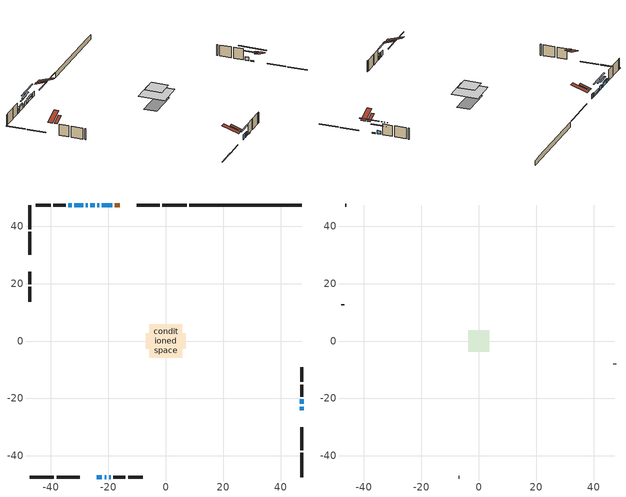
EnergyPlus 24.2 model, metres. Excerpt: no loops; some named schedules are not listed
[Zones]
conditioned space
 floor outside (Floor1 construction): -0.78,-0.78 -0.78,0.78 0.78,0.78 0.78,-0.78 z0.46
 floor adiabatic (AdiabaticFloorConstruction): -5.82,-5.82 -5.82,5.82 5.82,5.82 5.82,-5.82 z2.9
 floor foundation (Slab1 construction): -7.01,-2.78 -7.01,2.78 7.01,2.78 7.01,-2.78 z-1.86
 wall outside (RimJoist1 construction): 7.25,47.32 -1.15,47.32 / -47.32,-47.32 -38.92,-47.32 / -47.32,47.32 -47.32,38.92 / 47.32,-47.32 47.32,-38.92 z0.46:0.76
 wall outside (RimJoist2 construction): -2.08,47.32 -10.1,47.32 / -37.99,-47.32 -29.97,-47.32 / -47.32,37.99 -47.32,29.97 / 47.32,-37.99 47.32,-29.97 z0.46:0.76
 wall outside (AdiabaticWallConstruction 1): -16.05,47.32 -17.68,47.32 z0.46:2.49
 wall outside (AdiabaticWallConstruction): -18.61,47.32 -22.27,47.32 z0.46:1.43; -24.02,-47.32 -22.19,-47.32 z0.46:2.62; -21.26,-47.32 -20.65,-47.32 z0.46:2.26; 47.32,-24.02 47.32,-22.8 z0.46:0.82; -23.19,47.32 -23.81,47.32 z0.46:0.77; -19.72,-47.32 -19.21,-47.32 z0.46:1.22; 47.32,-21.87 47.32,-20.34 z0.46:1.98; -24.73,47.32 -26.26,47.32 / -28.72,47.32 -31.77,47.32 z0.46:2.29; -27.18,47.32 -27.8,47.32 / -32.7,47.32 -33.92,47.32 z0.46:1.68
 wall outside (Wall1 construction): -34.85,47.32 -39.08,47.32 / -18.28,-47.32 -14.05,-47.32 / -47.32,24.02 -47.32,19.78 / 47.32,-19.42 47.32,-15.18 z0.46:5.34
 wall outside (Wall2 construction): -40.01,47.32 -45.18,47.32 / -13.12,-47.32 -7.95,-47.32 / -47.32,18.85 -47.32,13.68 / 47.32,-14.25 47.32,-9.08 z0.46:5.34
 wall foundation (FoundationWall1 construction): 8.18,47.32,-1.86 8.18,47.32,0.46 43.41,47.32,0.46 43.41,47.32,0.3 47.32,47.32,0.3 47.32,47.32,-1.86
 window (WindowConstruction): -18.61,47.32 -22.27,47.32 z0.46:1.43
 window (WindowConstruction 6): -24.02,-47.32 -22.19,-47.32 z0.46:2.62
 window (WindowConstruction 7): -21.26,-47.32 -20.65,-47.32 z0.46:2.26
 window (WindowConstruction 9): 47.32,-24.02 47.32,-22.8 z0.46:0.82
 window (WindowConstruction 10): -23.19,47.32 -23.8,47.32 z0.46:0.76
 window (WindowConstruction 8): -19.72,-47.32 -19.21,-47.32 z0.46:1.22
 window (WindowConstruction 1): 47.32,-21.87 47.32,-20.34 z0.46:1.98
 window (WindowConstruction 2): -24.73,47.32 -26.26,47.32 z0.46:2.29
 window (WindowConstruction 3): -27.19,47.32 -27.8,47.32 z0.46:1.68
 window (WindowConstruction 4): -28.72,47.32 -31.77,47.32 z0.46:2.29
 window (WindowConstruction 5): -32.7,47.32 -33.92,47.32 z0.46:1.68
 door (Door): -16.05,47.32 -17.68,47.32 z0.46:2.49
 ceiling adiabatic (AdiabaticFloorConstruction): 5.82,-5.82 5.82,5.82 -5.82,5.82 -5.82,-5.82 z2.9
 roof outside (Roof2 construction): -15.12,47.32,5.34 -15.12,42.59,6.91 -13.87,42.59,6.91 -13.87,47.32,5.34; -24.95,-47.32,5.34 -24.95,-42.59,6.91 -26.19,-42.59,6.91 -26.19,-47.32,5.34; -47.32,24.95,5.34 -42.59,24.95,6.91 -42.59,26.19,6.91 -47.32,26.19,5.34; 47.32,-24.95,5.34 42.59,-24.95,6.91 42.59,-26.19,6.91 47.32,-26.19,5.34
attic - vented
 floor to conditioned space (Floor2 construction Reversed): -3.73,-3.73 -3.73,3.73 3.73,3.73 3.73,-3.73 z5.34
 wall outside (Wall3 construction): -46.11,47.32 -46.39,47.32 / -7.02,-47.32 -6.74,-47.32 / -47.32,12.76 -47.32,12.48 / 47.32,-8.15 47.32,-7.88 z0.46:5.34
 roof outside (Roof1 construction): -12.94,47.32,5.34 -12.94,40.05,7.76 -11.03,40.05,7.76 -11.03,47.32,5.34; -27.12,-47.32,5.34 -27.12,-40.05,7.76 -29.04,-40.05,7.76 -29.04,-47.32,5.34; -47.32,27.12,5.34 -40.05,27.12,7.76 -40.05,29.04,7.76 -47.32,29.04,5.34; 47.32,-27.12,5.34 40.05,-27.12,7.76 40.05,-29.04,7.76 47.32,-29.04,5.34
shading: -22.87,47.32 -18,47.32 -18,47.93 -22.87,47.93 z2.04; -19.64,-47.32 -26.57,-47.32 -26.57,-47.73 -19.64,-47.73 z5.17; -20.45,-47.32 -21.46,-47.32 -21.46,-47.73 -20.45,-47.73 z2.46; 47.32,-17.27 47.32,-29.55 47.73,-29.55 47.73,-17.27 z6.35; -29.33,47.32 -17.67,47.32 -17.67,47.73 -29.33,47.73 z6.29; -18.91,-47.32 -20.02,-47.32 -20.02,-48.54 -18.91,-48.54 z1.52; 47.32,-17.79 47.32,-24.42 47.73,-24.42 47.73,-17.79 z4.54; -28.81,47.32 -22.18,47.32 -22.18,47.73 -28.81,47.73 z4.84; -30.35,47.32 -24.63,47.32 -24.63,47.73 -30.35,47.73 z4.23; -31.97,47.32 -28.52,47.32 -28.52,47.73 -31.97,47.73 z2.49; -34.12,47.32 -32.5,47.32 -32.5,47.73 -34.12,47.73 z1.88
[Building]
Building 1: Terrain=Suburbs
[Site:Location]
Montreal Intl AP_QC: Latitude {deg}=45.47; Longitude {deg}=-73.74; Time Zone {hr}=-5; Elevation {m}=36; Keep Site Location Information=Yes
[Site:GroundTemperature:Shallow]
2.07863, -0.316383, -0.508184, 0.628371, 5.19101, 9.73239, 13.6695, 16.1636, 16.3755, 14.347, 10.5102, 6.10817
[Site:WaterMainsTemperature]
Calculation Method=Schedule; Temperature Schedule=mains temperature schedule
[Material] Roughness=Rough; Thermal Absorptance=0.9
Name | Thickness {m} | Conductivity {W/m-K} | Density {kg/m3} | Specific Heat {J/kg-K} | Solar Absorptance | Visible Absorptance
asphalt or fiberglass shingles | 0.00635 | 0.162714 | 1121.4 | 1465.45 | 0.4 | 0.4
ceiling loosefill ins | 0.169333 | 0.0480833 | 16.02 | 1046.75 | 0.7 | 0.7
ceiling stud and cavity | 0.1397 | 0.327836 | 65.682 | 1177.47 | 0.7 | 0.7
concrete 4.0 in. | 0.1016 | 1.803125 | 2242.8 | 837.4 | 0.7 | 0.7
concrete 8.0 in. | 0.2032 | 1.803125 | 2242.8 | 837.4 | 0.7 | 0.7
door material | 0.04445 | 0.0451087 | 512.64 | 1214.23 | 0.7 | 0.7
exterior vertical ins | 0.00931022 | 0.029427 | 32.04 | 1214.23 | 0.7 | 0.7
floor covering | 0.0127 | 0.0433444 | 54.468 | 1339.84 | 0.6 | 0.6
floor rigid ins; rim joist rigid ins; wall rigid ins | 0.051816 | 0.029427 | 32.04 | 1214.23 | 0.7 | 0.7
floor rigid ins 1; wall rigid ins 1 | 0.512978 | 0.029427 | 32.04 | 1214.23 | 0.7 | 0.7
floor stud and cavity | 0.1397 | 0.0935367 | 92.3553 | 1139.71 | 0.7 | 0.7
floor stud and cavity 1 | 0.1397 | 1.75129 | 37.0049 | 1207.88 | 0.7 | 0.7
furniture material conditioned space 1 | 0.1524 | 0.115458 | 640.8 | 1214.23 | 0.6 | 0.6
gypsum board | 0.0127 | 0.160291 | 801 | 837.4 | 0.6 | 0.6
gypsum board 1 | 0.0127 | 0.160291 | 801 | 837.4 | 0.7 | 0.7
osb sheathing 0.5 in. | 0.0127 | 0.115458 | 512.64 | 1214.23 | 0.7 | 0.7
osb sheathing 0.75 in. | 0.01905 | 0.115458 | 512.64 | 1214.23 | 0.7 | 0.7
osb sheathing 2.0 in. | 0.0508 | 0.115458 | 512.64 | 1214.23 | 0.7 | 0.7
rim joist stud and cavity | 0.0508 | 0.0346513 | 125.044 | 1163.47 | 0.6 | 0.6
rim joist stud and cavity 1 | 0.0508 | 0.0344445 | 125.044 | 1163.47 | 0.6 | 0.6
roof rigid ins | 0.103632 | 0.029427 | 32.04 | 1214.23 | 0.7 | 0.7
roof stud and cavity | 0.2032 | 0.19337 | 78.34581 | 1123.46 | 0.7 | 0.7
wall stud and cavity | 0.1397 | 0.147745 | 139.0536 | 1170.24 | 0.7 | 0.7
wall stud and cavity 1 | 0.1397 | 0.148021 | 139.0536 | 1170.24 | 0.7 | 0.7
wall stud and cavity 2 | 0.0889 | 6.1454 | 50.32683 | 1063.81 | 0.6 | 0.6
wall stud and cavity 3 | 0.0889 | 0.380278 | 52.3479 | 1209.89 | 0.7 | 0.7
wall stud and cavity 4 | 0.0889 | 0.391764 | 83.0341 | 1211.67 | 0.7 | 0.7
wood siding | 0.0254 | 0.102417 | 544.68 | 1172.36 | 0.4 | 0.4
wood siding 1 | 0.00254 | 0.102417 | 544.68 | 1172.36 | 0.4 | 0.4
wood siding 2; wood siding 3; wood siding 4 | 0.0254 | 0.102417 | 544.68 | 1172.36 | 0.7 | 0.7
[WindowMaterial:SimpleGlazingSystem]
Name | U-Factor {W/m2-K} | Solar Heat Gain Coefficient
WindowMaterial | 6.617709 | 0.78
WindowMaterial 1 | 3.29835 | 0.68
WindowMaterial 10 | 3.29835 | 0.49
WindowMaterial 2 | 3.29721 | 0.69
WindowMaterial 3 | 3.308 | 0.62
WindowMaterial 4 | 3.29381 | 0.71
WindowMaterial 5 | 3.30119 | 0.67
WindowMaterial 6 | 3.296079 | 0.7
WindowMaterial 7 | 3.30914 | 0.63
WindowMaterial 8 | 6.83007 | 0.72
WindowMaterial 9 | 3.30005 | 0.52
[Construction]
AdiabaticFloorConstruction: floor stud and cavity 1, floor rigid ins 1, osb sheathing 0.75 in., floor covering
AdiabaticWallConstruction: wood siding 3, wall rigid ins 1, wall stud and cavity 3, gypsum board
AdiabaticWallConstruction 1: wood siding 4, wall rigid ins 1, wall stud and cavity 3, gypsum board
Door: door material
Floor1 construction: floor stud and cavity, floor rigid ins, osb sheathing 0.75 in., floor covering
Floor2 construction Reversed: gypsum board, ceiling stud and cavity, ceiling loosefill ins
FoundationWall1 construction: concrete 8.0 in., gypsum board 1
furniture construction conditioned space 1: furniture material conditioned space 1
PartitionWallConstruction: gypsum board, wall stud and cavity 4, gypsum board
RimJoist1 construction: wood siding 2, rim joist rigid ins, osb sheathing 2.0 in., rim joist stud and cavity
RimJoist2 construction: wood siding 2, rim joist rigid ins, osb sheathing 2.0 in., rim joist stud and cavity 1
Roof1 construction: asphalt or fiberglass shingles
Roof2 construction: asphalt or fiberglass shingles, roof rigid ins, osb sheathing 0.75 in., roof stud and cavity, gypsum board
Slab1 construction: concrete 4.0 in.
Wall1 construction: wood siding, wall rigid ins, osb sheathing 0.5 in., wall stud and cavity, gypsum board
Wall2 construction: wood siding, wall rigid ins, osb sheathing 0.5 in., wall stud and cavity 1, gypsum board
Wall3 construction: wood siding 1, wall stud and cavity 2
WindowConstruction: WindowMaterial
WindowConstruction 1: WindowMaterial 1
WindowConstruction 10: WindowMaterial 10
WindowConstruction 2: WindowMaterial 2
WindowConstruction 3: WindowMaterial 3
WindowConstruction 4: WindowMaterial 4
WindowConstruction 5: WindowMaterial 5
WindowConstruction 6: WindowMaterial 6
WindowConstruction 7: WindowMaterial 7
WindowConstruction 8: WindowMaterial 8
WindowConstruction 9: WindowMaterial 9
[Zone] Multiplier=1; Part of Total Floor Area=Yes
Name | Volume {m3}
attic - vented | 21.9449
conditioned space | 596.5
[Space]
Name | Zone | Volume {m3}
attic - vented 1 | attic - vented | 21.9449
conditioned space 1 | conditioned space | 596.5
[ZoneInfiltration:EffectiveLeakageArea]
infil attic - vented 1: Zone or Space=attic - vented 1; Schedule=Always On Discrete; Effective Air Leakage Area {cm2}=2230.4; Stack Coefficient=0.000507711; Wind Coefficient=1.5224e-05
[ZoneMixing]
whole house fan mix: Zone or Space=attic - vented; Schedule=Always On Continuous; Design Flow Rate Calculation Method=Flow/Zone; Design Flow Rate {m3/s}=0; Source Zone or Space=conditioned space
[SurfaceProperty:ExposedFoundationPerimeter]
Slab1: Exposed Perimeter Calculation Method=TotalExposedPerimeter; Total Exposed Perimeter {m}=39.137
[InternalMass] Zone or ZoneList=conditioned space; Space or SpaceList=conditioned space 1
Name | Construction | Surface Area {m2}
furniture mass conditioned space 1 | furniture construction conditioned space 1 | 86.2362
partition wall mass | PartitionWallConstruction | 215.59
[Lights]
interior lighting: Zone or ZoneList or Space or SpaceList=conditioned space 1; Schedule=interior lighting schedule; Design Level Calculation Method=LightingLevel; Lighting Level {W}=343.2; Return Air Fraction=0; Fraction Radiant=0.6; Fraction Visible=0.2; Fraction Replaceable=1
[People]
occupants: Zone or ZoneList or Space or SpaceList=conditioned space 1; Number of People Schedule=occupants schedule; Number of People Calculation Method=People; Number of People=3; Fraction Radiant=0.314171; Sensible Heat Fraction=0.56303; Activity Level Schedule=occupants activity schedule; Carbon Dioxide Generation Rate {m3/s-W}=0; Enable ASHRAE 55 Comfort Warnings=No; Mean Radiant Temperature Calculation Type=EnclosureAveraged
[ElectricEquipment] Zone or ZoneList or Space or SpaceList=conditioned space 1; Design Level Calculation Method=EquipmentLevel
Name | Schedule | Design Level {W} | Fraction Latent | Fraction Radiant | Fraction Lost
clothes dryer | clothes dryer schedule | 140.772 | 0.015 | 0.081 | 0.85
clothes washer | clothes washer schedule | 32.1985 | 0.03 | 0.162 | 0.7
cooking range | cooking range schedule | 215.147 | 0.08 | 0.432 | 0.2
dishwasher | dishwasher schedule | 66.8632 | 0.3 | 0.18 | 0.4
fridge | fridge schedule | 72.9452 | 0 | 0.6 | 0
mech vent house fan | mech vent house fan schedule | 0 | 0 | 0 | 1
mech vent house fan cfis | mech vent house fan cfis schedule | 0 | 0 | 0 | 0
mech vent range fan 0 | mech vent range fan 0 schedule | 57 | 0 | 0 | 1
misc plug loads | misc plug loads schedule | 494.7 | 0.045 | 0.513 | 0.1
whole house fan | Always On Discrete | 0 | 0 | 0 | 1
[OtherEquipment] Zone or ZoneList or Space or SpaceList=conditioned space 1; Design Level Calculation Method=EquipmentLevel
Name | Fuel Type | Schedule | Design Level {W} | Fraction Latent | Fraction Radiant | Fraction Lost
clothes dryer 1 | Electricity | clothes dryer schedule | 0 | 0.015 | 0.081 | 0.85
cooking range 1 | Electricity | cooking range schedule | 0 | 0.08 | 0.432 | 0.2
general water use latent | None | general water use schedule | 62.594 | 1 | 0 | 0
general water use sensible | None | general water use schedule | -61.6891 | 0 | 0.6 | 0
mech vent house fan latent load | None | Always On Discrete | 0 | 1 | 0 | 0
mech vent house fan sensible load | None | Always On Discrete | 0 | 0 | 0 | 0
water heater energy adjustment1 | Electricity | Always On Discrete | 0.01 | 0 | 0 | 1
[ZoneInfiltration:DesignFlowRate] Zone or ZoneList or Space or SpaceList=conditioned space 1; Schedule=Always On Discrete; Design Flow Rate Calculation Method=Flow/Zone; Design Flow Rate {m3/s}=0
infil flow; natural vent flow; whole house fan flow
[Foundation:Kiva]
Foundation Kiva 1: Initial Indoor Air Temperature {C}=18; Wall Height Above Grade {m}=0.459974; Wall Depth Below Slab {m}=0.2032; Custom Block Material Name 1=exterior vertical ins; Custom Block Depth 1 {m}=2.31999; Custom Block X Position 1 {m}=0.2159; Custom Block Z Position 1 {m}=0
[Foundation:Kiva:Settings]
Soil Conductivity {W/m-K}=0.849921; Soil Density {kg/m3}=1842.3; Soil Specific Heat {J/kg-K}=418.7; Ground Solar Absorptivity=0.9; Ground Thermal Absorptivity=0.9; Ground Surface Roughness {m}=0.03; Far-Field Width {m}=40; Deep-Ground Boundary Condition=ZeroFlux; Deep-Ground Depth {m}=40; Minimum Cell Dimension {m}=0.2; Maximum Cell Growth Coefficient=3; Simulation Timestep=Timestep
[Exterior:Lights]
exterior lighting: Schedule=exterior lighting schedule; Design Level {W}=75.6
[Schedule:Constant]
Name | Hourly Value
Always On Continuous; mech vent house fan schedule; mech vent house fan cfis schedule; Always On Discrete | 1
occupants activity schedule | 117.228
fridge schedule | 0
[Schedule:Week:Daily]
interior lighting schedule Week Rule - Jan1-Jan27: interior lighting schedule day, interior lighting schedule day, interior lighting schedule day, interior lighting schedule day, interior lighting schedule day, interior lighting schedule day, interior lighting schedule day, interior lighting schedule default day, interior lighting schedule default day, interior lighting schedule default day, interior lighting schedule default day, interior lighting schedule default day
interior lighting schedule Week Rule - Jan28-Feb3: interior lighting schedule day, interior lighting schedule day, interior lighting schedule day, interior lighting schedule day, interior lighting schedule day 1, interior lighting schedule day 1, interior lighting schedule day 1, interior lighting schedule default day, interior lighting schedule default day, interior lighting schedule default day, interior lighting schedule default day, interior lighting schedule default day
interior lighting schedule Week Rule - Feb4-Feb24: interior lighting schedule day 1, interior lighting schedule day 1, interior lighting schedule day 1, interior lighting schedule day 1, interior lighting schedule day 1, interior lighting schedule day 1, interior lighting schedule day 1, interior lighting schedule default day, interior lighting schedule default day, interior lighting schedule default day, interior lighting schedule default day, interior lighting schedule default day
interior lighting schedule Week Rule - Feb25-Mar3: interior lighting schedule day 1, interior lighting schedule day 1, interior lighting schedule day 1, interior lighting schedule day 1, interior lighting schedule day 2, interior lighting schedule day 2, interior lighting schedule day 2, interior lighting schedule default day, interior lighting schedule default day, interior lighting schedule default day, interior lighting schedule default day, interior lighting schedule default day
interior lighting schedule Week Rule - Mar4-Mar31: interior lighting schedule day 2, interior lighting schedule day 2, interior lighting schedule day 2, interior lighting schedule day 2, interior lighting schedule day 2, interior lighting schedule day 2, interior lighting schedule day 2, interior lighting schedule default day, interior lighting schedule default day, interior lighting schedule default day, interior lighting schedule default day, interior lighting schedule default day
interior lighting schedule Week Rule - Apr1-Apr28: interior lighting schedule day 3, interior lighting schedule day 3, interior lighting schedule day 3, interior lighting schedule day 3, interior lighting schedule day 3, interior lighting schedule day 3, interior lighting schedule day 3, interior lighting schedule default day, interior lighting schedule default day, interior lighting schedule default day, interior lighting schedule default day, interior lighting schedule default day
interior lighting schedule Week Rule - Apr29-May5: interior lighting schedule day 3, interior lighting schedule day 3, interior lighting schedule day 4, interior lighting schedule day 4, interior lighting schedule day 4, interior lighting schedule day 4, interior lighting schedule day 4, interior lighting schedule default day, interior lighting schedule default day, interior lighting schedule default day, interior lighting schedule default day, interior lighting schedule default day
interior lighting schedule Week Rule - May6-May26: interior lighting schedule day 4, interior lighting schedule day 4, interior lighting schedule day 4, interior lighting schedule day 4, interior lighting schedule day 4, interior lighting schedule day 4, interior lighting schedule day 4, interior lighting schedule default day, interior lighting schedule default day, interior lighting schedule default day, interior lighting schedule default day, interior lighting schedule default day
interior lighting schedule Week Rule - May27-Jun2: interior lighting schedule day 4, interior lighting schedule day 4, interior lighting schedule day 4, interior lighting schedule day 4, interior lighting schedule day 4, interior lighting schedule day 5, interior lighting schedule day 5, interior lighting schedule default day, interior lighting schedule default day, interior lighting schedule default day, interior lighting schedule default day, interior lighting schedule default day
interior lighting schedule Week Rule - Jun3-Jun30: interior lighting schedule day 5, interior lighting schedule day 5, interior lighting schedule day 5, interior lighting schedule day 5, interior lighting schedule day 5, interior lighting schedule day 5, interior lighting schedule day 5, interior lighting schedule default day, interior lighting schedule default day, interior lighting schedule default day, interior lighting schedule default day, interior lighting schedule default day
interior lighting schedule Week Rule - Jul1-Jul28: interior lighting schedule day 6, interior lighting schedule day 6, interior lighting schedule day 6, interior lighting schedule day 6, interior lighting schedule day 6, interior lighting schedule day 6, interior lighting schedule day 6, interior lighting schedule default day, interior lighting schedule default day, interior lighting schedule default day, interior lighting schedule default day, interior lighting schedule default day
interior lighting schedule Week Rule - Jul29-Aug4: interior lighting schedule day 6, interior lighting schedule day 6, interior lighting schedule day 6, interior lighting schedule day 7, interior lighting schedule day 7, interior lighting schedule day 7, interior lighting schedule day 7, interior lighting schedule default day, interior lighting schedule default day, interior lighting schedule default day, interior lighting schedule default day, interior lighting schedule default day
interior lighting schedule Week Rule - Aug5-Aug25: interior lighting schedule day 7, interior lighting schedule day 7, interior lighting schedule day 7, interior lighting schedule day 7, interior lighting schedule day 7, interior lighting schedule day 7, interior lighting schedule day 7, interior lighting schedule default day, interior lighting schedule default day, interior lighting schedule default day, interior lighting schedule default day, interior lighting schedule default day
interior lighting schedule Week Rule - Aug26-Sep1: interior lighting schedule day 7, interior lighting schedule day 7, interior lighting schedule day 7, interior lighting schedule day 7, interior lighting schedule day 7, interior lighting schedule day 7, interior lighting schedule day 8, interior lighting schedule default day, interior lighting schedule default day, interior lighting schedule default day, interior lighting schedule default day, interior lighting schedule default day
interior lighting schedule Week Rule - Sep2-Sep29: interior lighting schedule day 8, interior lighting schedule day 8, interior lighting schedule day 8, interior lighting schedule day 8, interior lighting schedule day 8, interior lighting schedule day 8, interior lighting schedule day 8, interior lighting schedule default day, interior lighting schedule default day, interior lighting schedule default day, interior lighting schedule default day, interior lighting schedule default day
interior lighting schedule Week Rule - Sep30-Oct6: interior lighting schedule day 8, interior lighting schedule day 9, interior lighting schedule day 9, interior lighting schedule day 9, interior lighting schedule day 9, interior lighting schedule day 9, interior lighting schedule day 9, interior lighting schedule default day, interior lighting schedule default day, interior lighting schedule default day, interior lighting schedule default day, interior lighting schedule default day
interior lighting schedule Week Rule - Oct7-Oct27: interior lighting schedule day 9, interior lighting schedule day 9, interior lighting schedule day 9, interior lighting schedule day 9, interior lighting schedule day 9, interior lighting schedule day 9, interior lighting schedule day 9, interior lighting schedule default day, interior lighting schedule default day, interior lighting schedule default day, interior lighting schedule default day, interior lighting schedule default day
interior lighting schedule Week Rule - Oct28-Nov3: interior lighting schedule day 9, interior lighting schedule day 9, interior lighting schedule day 9, interior lighting schedule day 9, interior lighting schedule day 10, interior lighting schedule day 10, interior lighting schedule day 10, interior lighting schedule default day, interior lighting schedule default day, interior lighting schedule default day, interior lighting schedule default day, interior lighting schedule default day
interior lighting schedule Week Rule - Nov4-Nov24: interior lighting schedule day 10, interior lighting schedule day 10, interior lighting schedule day 10, interior lighting schedule day 10, interior lighting schedule day 10, interior lighting schedule day 10, interior lighting schedule day 10, interior lighting schedule default day, interior lighting schedule default day, interior lighting schedule default day, interior lighting schedule default day, interior lighting schedule default day
interior lighting schedule Week Rule - Nov25-Dec1: interior lighting schedule day 10, interior lighting schedule day 10, interior lighting schedule day 10, interior lighting schedule day 10, interior lighting schedule day 10, interior lighting schedule day 10, interior lighting schedule day 11, interior lighting schedule default day, interior lighting schedule default day, interior lighting schedule default day, interior lighting schedule default day, interior lighting schedule default day
interior lighting schedule Week Rule - Dec2-Dec31: interior lighting schedule day 11, interior lighting schedule day 11, interior lighting schedule day 11, interior lighting schedule day 11, interior lighting schedule day 11, interior lighting schedule day 11, interior lighting schedule day 11, interior lighting schedule default day, interior lighting schedule default day, interior lighting schedule default day, interior lighting schedule default day, interior lighting schedule default day
occupants schedule Week Rule - Jan1-Dec31: occupants schedule day, occupants schedule day, occupants schedule day, occupants schedule day, occupants schedule day, occupants schedule day, occupants schedule day, occupants schedule default day, occupants schedule default day, occupants schedule default day, occupants schedule default day, occupants schedule default day
clothes dryer schedule Week Rule - Jan1-Dec31: clothes dryer schedule day, clothes dryer schedule day, clothes dryer schedule day, clothes dryer schedule day, clothes dryer schedule day, clothes dryer schedule day, clothes dryer schedule day, clothes dryer schedule default day, clothes dryer schedule default day, clothes dryer schedule default day, clothes dryer schedule default day, clothes dryer schedule default day
clothes washer schedule Week Rule - Jan1-Dec31: clothes washer schedule day, clothes washer schedule day, clothes washer schedule day, clothes washer schedule day, clothes washer schedule day, clothes washer schedule day, clothes washer schedule day, clothes washer schedule default day, clothes washer schedule default day, clothes washer schedule default day, clothes washer schedule default day, clothes washer schedule default day
cooking range schedule Week Rule - Jan1-Dec31: cooking range schedule day, cooking range schedule day, cooking range schedule day, cooking range schedule day, cooking range schedule day, cooking range schedule day, cooking range schedule day, cooking range schedule default day, cooking range schedule default day, cooking range schedule default day, cooking range schedule default day, cooking range schedule default day
dishwasher schedule Week Rule - Jan1-Dec31: dishwasher schedule day, dishwasher schedule day, dishwasher schedule day, dishwasher schedule day, dishwasher schedule day, dishwasher schedule day, dishwasher schedule day, dishwasher schedule default day, dishwasher schedule default day, dishwasher schedule default day, dishwasher schedule default day, dishwasher schedule default day
mech vent range fan 0 schedule Week Rule - Jan1-Dec31: mech vent range fan 0 schedule day, mech vent range fan 0 schedule day, mech vent range fan 0 schedule day, mech vent range fan 0 schedule day, mech vent range fan 0 schedule day, mech vent range fan 0 schedule day, mech vent range fan 0 schedule day, mech vent range fan 0 schedule default day, mech vent range fan 0 schedule default day, mech vent range fan 0 schedule default day, mech vent range fan 0 schedule default day, mech vent range fan 0 schedule default day
misc plug loads schedule Week Rule - Jan1-Dec31: misc plug loads schedule day, misc plug loads schedule day, misc plug loads schedule day, misc plug loads schedule day, misc plug loads schedule day, misc plug loads schedule day, misc plug loads schedule day, misc plug loads schedule default day, misc plug loads schedule default day, misc plug loads schedule default day, misc plug loads schedule default day, misc plug loads schedule default day
general water use schedule Week Rule - Jan1-Dec31: general water use schedule day, general water use schedule day, general water use schedule day, general water use schedule day, general water use schedule day, general water use schedule day, general water use schedule day, general water use schedule default day, general water use schedule default day, general water use schedule default day, general water use schedule default day, general water use schedule default day
exterior lighting schedule Week Rule - Jan1-Jan27: exterior lighting schedule day, exterior lighting schedule day, exterior lighting schedule day, exterior lighting schedule day, exterior lighting schedule day, exterior lighting schedule day, exterior lighting schedule day, exterior lighting schedule default day, exterior lighting schedule default day, exterior lighting schedule default day, exterior lighting schedule default day, exterior lighting schedule default day
exterior lighting schedule Week Rule - Jan28-Feb3: exterior lighting schedule day, exterior lighting schedule day, exterior lighting schedule day, exterior lighting schedule day, exterior lighting schedule day 1, exterior lighting schedule day 1, exterior lighting schedule day 1, exterior lighting schedule default day, exterior lighting schedule default day, exterior lighting schedule default day, exterior lighting schedule default day, exterior lighting schedule default day
exterior lighting schedule Week Rule - Feb4-Feb24: exterior lighting schedule day 1, exterior lighting schedule day 1, exterior lighting schedule day 1, exterior lighting schedule day 1, exterior lighting schedule day 1, exterior lighting schedule day 1, exterior lighting schedule day 1, exterior lighting schedule default day, exterior lighting schedule default day, exterior lighting schedule default day, exterior lighting schedule default day, exterior lighting schedule default day
exterior lighting schedule Week Rule - Feb25-Mar3: exterior lighting schedule day 1, exterior lighting schedule day 1, exterior lighting schedule day 1, exterior lighting schedule day 1, exterior lighting schedule day 2, exterior lighting schedule day 2, exterior lighting schedule day 2, exterior lighting schedule default day, exterior lighting schedule default day, exterior lighting schedule default day, exterior lighting schedule default day, exterior lighting schedule default day
exterior lighting schedule Week Rule - Mar4-Mar31: exterior lighting schedule day 2, exterior lighting schedule day 2, exterior lighting schedule day 2, exterior lighting schedule day 2, exterior lighting schedule day 2, exterior lighting schedule day 2, exterior lighting schedule day 2, exterior lighting schedule default day, exterior lighting schedule default day, exterior lighting schedule default day, exterior lighting schedule default day, exterior lighting schedule default day
exterior lighting schedule Week Rule - Apr1-Apr28: exterior lighting schedule day 3, exterior lighting schedule day 3, exterior lighting schedule day 3, exterior lighting schedule day 3, exterior lighting schedule day 3, exterior lighting schedule day 3, exterior lighting schedule day 3, exterior lighting schedule default day, exterior lighting schedule default day, exterior lighting schedule default day, exterior lighting schedule default day, exterior lighting schedule default day
exterior lighting schedule Week Rule - Apr29-May5: exterior lighting schedule day 3, exterior lighting schedule day 3, exterior lighting schedule day 4, exterior lighting schedule day 4, exterior lighting schedule day 4, exterior lighting schedule day 4, exterior lighting schedule day 4, exterior lighting schedule default day, exterior lighting schedule default day, exterior lighting schedule default day, exterior lighting schedule default day, exterior lighting schedule default day
exterior lighting schedule Week Rule - May6-May26: exterior lighting schedule day 4, exterior lighting schedule day 4, exterior lighting schedule day 4, exterior lighting schedule day 4, exterior lighting schedule day 4, exterior lighting schedule day 4, exterior lighting schedule day 4, exterior lighting schedule default day, exterior lighting schedule default day, exterior lighting schedule default day, exterior lighting schedule default day, exterior lighting schedule default day
exterior lighting schedule Week Rule - May27-Jun2: exterior lighting schedule day 4, exterior lighting schedule day 4, exterior lighting schedule day 4, exterior lighting schedule day 4, exterior lighting schedule day 4, exterior lighting schedule day 5, exterior lighting schedule day 5, exterior lighting schedule default day, exterior lighting schedule default day, exterior lighting schedule default day, exterior lighting schedule default day, exterior lighting schedule default day
exterior lighting schedule Week Rule - Jun3-Jun30: exterior lighting schedule day 5, exterior lighting schedule day 5, exterior lighting schedule day 5, exterior lighting schedule day 5, exterior lighting schedule day 5, exterior lighting schedule day 5, exterior lighting schedule day 5, exterior lighting schedule default day, exterior lighting schedule default day, exterior lighting schedule default day, exterior lighting schedule default day, exterior lighting schedule default day
exterior lighting schedule Week Rule - Jul1-Jul28: exterior lighting schedule day 6, exterior lighting schedule day 6, exterior lighting schedule day 6, exterior lighting schedule day 6, exterior lighting schedule day 6, exterior lighting schedule day 6, exterior lighting schedule day 6, exterior lighting schedule default day, exterior lighting schedule default day, exterior lighting schedule default day, exterior lighting schedule default day, exterior lighting schedule default day
exterior lighting schedule Week Rule - Jul29-Aug4: exterior lighting schedule day 6, exterior lighting schedule day 6, exterior lighting schedule day 6, exterior lighting schedule day 7, exterior lighting schedule day 7, exterior lighting schedule day 7, exterior lighting schedule day 7, exterior lighting schedule default day, exterior lighting schedule default day, exterior lighting schedule default day, exterior lighting schedule default day, exterior lighting schedule default day
exterior lighting schedule Week Rule - Aug5-Aug25: exterior lighting schedule day 7, exterior lighting schedule day 7, exterior lighting schedule day 7, exterior lighting schedule day 7, exterior lighting schedule day 7, exterior lighting schedule day 7, exterior lighting schedule day 7, exterior lighting schedule default day, exterior lighting schedule default day, exterior lighting schedule default day, exterior lighting schedule default day, exterior lighting schedule default day
exterior lighting schedule Week Rule - Aug26-Sep1: exterior lighting schedule day 7, exterior lighting schedule day 7, exterior lighting schedule day 7, exterior lighting schedule day 7, exterior lighting schedule day 7, exterior lighting schedule day 7, exterior lighting schedule day 8, exterior lighting schedule default day, exterior lighting schedule default day, exterior lighting schedule default day, exterior lighting schedule default day, exterior lighting schedule default day
exterior lighting schedule Week Rule - Sep2-Sep29: exterior lighting schedule day 8, exterior lighting schedule day 8, exterior lighting schedule day 8, exterior lighting schedule day 8, exterior lighting schedule day 8, exterior lighting schedule day 8, exterior lighting schedule day 8, exterior lighting schedule default day, exterior lighting schedule default day, exterior lighting schedule default day, exterior lighting schedule default day, exterior lighting schedule default day
exterior lighting schedule Week Rule - Sep30-Oct6: exterior lighting schedule day 8, exterior lighting schedule day 9, exterior lighting schedule day 9, exterior lighting schedule day 9, exterior lighting schedule day 9, exterior lighting schedule day 9, exterior lighting schedule day 9, exterior lighting schedule default day, exterior lighting schedule default day, exterior lighting schedule default day, exterior lighting schedule default day, exterior lighting schedule default day
exterior lighting schedule Week Rule - Oct7-Oct27: exterior lighting schedule day 9, exterior lighting schedule day 9, exterior lighting schedule day 9, exterior lighting schedule day 9, exterior lighting schedule day 9, exterior lighting schedule day 9, exterior lighting schedule day 9, exterior lighting schedule default day, exterior lighting schedule default day, exterior lighting schedule default day, exterior lighting schedule default day, exterior lighting schedule default day
[Schedule:Year]
interior lighting schedule: interior lighting schedule Week Rule - Jan1-Jan27, 1, 1, 1, 27, interior lighting schedule Week Rule - Jan28-Feb3, 1, 28, 2, 3, interior lighting schedule Week Rule - Feb4-Feb24, 2, 4, 2, 24, interior lighting schedule Week Rule - Feb25-Mar3, 2, 25, 3, 3, interior lighting schedule Week Rule - Mar4-Mar31, 3, 4, 3, 31, interior lighting schedule Week Rule - Apr1-Apr28, 4, 1, 4, 28, interior lighting schedule Week Rule - Apr29-May5, 4, 29, 5, 5, interior lighting schedule Week Rule - May6-May26, 5, 6, 5, 26, interior lighting schedule Week Rule - May27-Jun2, 5, 27, 6, 2, interior lighting schedule Week Rule - Jun3-Jun30, 6, 3, 6, 30, interior lighting schedule Week Rule - Jul1-Jul28, 7, 1, 7, 28, interior lighting schedule Week Rule - Jul29-Aug4, 7, 29, 8, 4, interior lighting schedule Week Rule - Aug5-Aug25, 8, 5, 8, 25, interior lighting schedule Week Rule - Aug26-Sep1, 8, 26, 9, 1, interior lighting schedule Week Rule - Sep2-Sep29, 9, 2, 9, 29, interior lighting schedule Week Rule - Sep30-Oct6, 9, 30, 10, 6, interior lighting schedule Week Rule - Oct7-Oct27, 10, 7, 10, 27, interior lighting schedule Week Rule - Oct28-Nov3, 10, 28, 11, 3, interior lighting schedule Week Rule - Nov4-Nov24, 11, 4, 11, 24, interior lighting schedule Week Rule - Nov25-Dec1, 11, 25, 12, 1, interior lighting schedule Week Rule - Dec2-Dec31, 12, 2, 12, 31
occupants schedule: occupants schedule Week Rule - Jan1-Dec31, 1, 1, 12, 31
clothes dryer schedule: clothes dryer schedule Week Rule - Jan1-Dec31, 1, 1, 12, 31
clothes washer schedule: clothes washer schedule Week Rule - Jan1-Dec31, 1, 1, 12, 31
cooking range schedule: cooking range schedule Week Rule - Jan1-Dec31, 1, 1, 12, 31
dishwasher schedule: dishwasher schedule Week Rule - Jan1-Dec31, 1, 1, 12, 31
mech vent range fan 0 schedule: mech vent range fan 0 schedule Week Rule - Jan1-Dec31, 1, 1, 12, 31
misc plug loads schedule: misc plug loads schedule Week Rule - Jan1-Dec31, 1, 1, 12, 31
general water use schedule: general water use schedule Week Rule - Jan1-Dec31, 1, 1, 12, 31
exterior lighting schedule: exterior lighting schedule Week Rule - Jan1-Jan27, 1, 1, 1, 27, exterior lighting schedule Week Rule - Jan28-Feb3, 1, 28, 2, 3, exterior lighting schedule Week Rule - Feb4-Feb24, 2, 4, 2, 24, exterior lighting schedule Week Rule - Feb25-Mar3, 2, 25, 3, 3, exterior lighting schedule Week Rule - Mar4-Mar31, 3, 4, 3, 31, exterior lighting schedule Week Rule - Apr1-Apr28, 4, 1, 4, 28, exterior lighting schedule Week Rule - Apr29-May5, 4, 29, 5, 5, exterior lighting schedule Week Rule - May6-May26, 5, 6, 5, 26, exterior lighting schedule Week Rule - May27-Jun2, 5, 27, 6, 2, exterior lighting schedule Week Rule - Jun3-Jun30, 6, 3, 6, 30, exterior lighting schedule Week Rule - Jul1-Jul28, 7, 1, 7, 28, exterior lighting schedule Week Rule - Jul29-Aug4, 7, 29, 8, 4, exterior lighting schedule Week Rule - Aug5-Aug25, 8, 5, 8, 25, exterior lighting schedule Week Rule - Aug26-Sep1, 8, 26, 9, 1, exterior lighting schedule Week Rule - Sep2-Sep29, 9, 2, 9, 29, exterior lighting schedule Week Rule - Sep30-Oct6, 9, 30, 10, 6, exterior lighting schedule Week Rule - Oct7-Oct27, 10, 7, 10, 27, exterior lighting schedule Week Rule - Oct28-Nov3, 10, 28, 11, 3, exterior lighting schedule Week Rule - Nov4-Nov24, 11, 4, 11, 24, exterior lighting schedule Week Rule - Nov25-Dec1, 11, 25, 12, 1, exterior lighting schedule Week Rule - Dec2-Dec31, 12, 2, 12, 31
[Schedule:Compact]
mains temperature schedule: Through: 01/01, For: AllDays, Until: 24:00, 6.56833, Through: 01/02, For: AllDays, Until: 24:00, 6.48722, Through: 01/03, For: AllDays, Until: 24:00, 6.40722, Through: 01/04, For: AllDays, Until: 24:00, 6.32889, Through: 01/05, For: AllDays, Until: 24:00, 6.25167, Through: 01/06, For: AllDays, Until: 24:00, 6.17611, Through: 01/07, For: AllDays, Until: 24:00, 6.10222, Through: 01/08, For: AllDays, Until: 24:00, 6.02944, Through: 01/09, For: AllDays, Until: 24:00, 5.95833, Through: 01/10, For: AllDays, Until: 24:00, 5.88889, Through: 01/11, For: AllDays, Until: 24:00, 5.82056, Through: 01/12, For: AllDays, Until: 24:00, 5.75444, Through: 01/13, For: AllDays, Until: 24:00, 5.68944, Through: 01/14, For: AllDays, Until: 24:00, 5.62611, Through: 01/15, For: AllDays, Until: 24:00, 5.56444, Through: 01/16, For: AllDays, Until: 24:00, 5.50444, Through: 01/17, For: AllDays, Until: 24:00, 5.44611, Through: 01/18, For: AllDays, Until: 24:00, 5.38944, Through: 01/19, For: AllDays, Until: 24:00, 5.33389, Through: 01/20, For: AllDays, Until: 24:00, 5.28111, Through: 01/21, For: AllDays, Until: 24:00, 5.22944, Through: 01/22, For: AllDays, Until: 24:00, 5.17944, Through: 01/23, For: AllDays, Until: 24:00, 5.13111, Through: 01/24, For: AllDays, Until: 24:00, 5.085, Through: 01/25, For: AllDays, Until: 24:00, 5.04056, Through: 01/26, For: AllDays, Until: 24:00, 4.99778, Through: 01/27, For: AllDays, Until: 24:00, 4.95667, Through: 01/28, For: AllDays, Until: 24:00, 4.91778, Through: 01/29, For: AllDays, Until: 24:00, 4.88056, Through: 01/30, For: AllDays, Until: 24:00, 4.845, Through: 01/31, For: AllDays, Until: 24:00, 4.81167, Through: 02/01, For: AllDays, Until: 24:00, 4.77944, Through: 02/02, For: AllDays, Until: 24:00, 4.75, Through: 02/03, For: AllDays, Until: 24:00, 4.72167, Through: 02/04, For: AllDays, Until: 24:00, 4.69611, Through: 02/05, For: AllDays, Until: 24:00, 4.67167, Through: 02/06, For: AllDays, Until: 24:00, 4.64944, Through: 02/07, For: AllDays, Until: 24:00, 4.62889, Through: 02/08, For: AllDays, Until: 24:00, 4.61056, Through: 02/09, For: AllDays, Until: 24:00, 4.59389, Through: 02/10, For: AllDays, Until: 24:00, 4.57944, Through: 02/11, For: AllDays, Until: 24:00, 4.56667, Through: 02/12, For: AllDays, Until: 24:00, 4.55611, Through: 02/13, For: AllDays, Until: 24:00, 4.54722, Through: 02/14, For: AllDays, Until: 24:00, 4.54056, Through: 02/15, For: AllDays, Until: 24:00, 4.53556, Through: 02/16, For: AllDays, Until: 24:00, 4.53278, Through: 02/17, For: AllDays, Until: 24:00, 4.53167, Through: 02/18, For: AllDays, Until: 24:00, 4.53278, Through: 02/19, For: AllDays, Until: 24:00, 4.53556, Through: 02/20, For: AllDays, Until: 24:00, 4.54056, Through: 02/21, For: AllDays, Until: 24:00, 4.54722, Through: 02/22, For: AllDays, Until: 24:00, 4.55611, Through: 02/23, For: AllDays, Until: 24:00, 4.56667, Through: 02/24, For: AllDays, Until: 24:00, 4.57944, Through: 02/25, For: AllDays, Until: 24:00, 4.59389, Through: 02/26, For: AllDays, Until: 24:00, 4.61056, Through: 02/27, For: AllDays, Until: 24:00, 4.62889, Through: 02/28, For: AllDays, Until: 24:00, 4.64889, Through: 03/01, For: AllDays, Until: 24:00, 4.67111, Through: 03/02, For: AllDays, Until: 24:00, 4.69556, Through: 03/03, For: AllDays, Until: 24:00, 4.72167, Through: 03/04, For: AllDays, Until: 24:00, 4.74944, Through: 03/05, For: AllDays, Until: 24:00, 4.77944, Through: 03/06, For: AllDays, Until: 24:00, 4.81111, Through: 03/07, For: AllDays, Until: 24:00, 4.84444, Through: 03/08, For: AllDays, Until: 24:00, 4.88, Through: 03/09, For: AllDays, Until: 24:00, 4.91722, Through: 03/10, For: AllDays, Until: 24:00, 4.95611, Through: 03/11, For: AllDays, Until: 24:00, 4.99722, Through: 03/12, For: AllDays, Until: 24:00, 5.04, Through: 03/13, For: AllDays, Until: 24:00, 5.08444, Through: 03/14, For: AllDays, Until: 24:00, 5.13056, Through: 03/15, For: AllDays, Until: 24:00, 5.17889, Through: 03/16, For: AllDays, Until: 24:00, 5.22833, Through: 03/17, For: AllDays, Until: 24:00, 5.28, Through: 03/18, For: AllDays, Until: 24:00, 5.33333, Through: 03/19, For: AllDays, Until: 24:00, 5.38833, Through: 03/20, For: AllDays, Until: 24:00, 5.445, Through: 03/21, For: AllDays, Until: 24:00, 5.50333, Through: 03/22, For: AllDays, Until: 24:00, 5.56333, Through: 03/23, For: AllDays, Until: 24:00, 5.625, Through: 03/24, For: AllDays, Until: 24:00, 5.68833, Through: 03/25, For: AllDays, Until: 24:00, 5.75333, Through: 03/26, For: AllDays, Until: 24:00, 5.81944, Through: 03/27, For: AllDays, Until: 24:00, 5.88778, Through: 03/28, For: AllDays, Until: 24:00, 5.95722, Through: 03/29, For: AllDays, Until: 24:00, 6.02833, Through: 03/30, For: AllDays, Until: 24:00, 6.10111, Through: 03/31, For: AllDays, Until: 24:00, 6.175, Through: 04/01, For: AllDays, Until: 24:00, 6.25056, Through: 04/02, For: AllDays, Until: 24:00, 6.32778, Through: 04/03, For: AllDays, Until: 24:00, 6.40611, Through: 04/04, For: AllDays, Until: 24:00, 6.48556, Through: 04/05, For: AllDays, Until: 24:00, 6.56722, Through: 04/06, For: AllDays, Until: 24:00, 6.64944, Through: 04/07, For: AllDays, Until: 24:00, 6.73333, Through: 04/08, For: AllDays, Until: 24:00, 6.81833, Through: 04/09, For: AllDays, Until: 24:00, 6.905, Through: 04/10, For: AllDays, Until: 24:00, 6.99278, Through: 04/11, For: AllDays, Until: 24:00, 7.08111, Through: 04/12, For: AllDays, Until: 24:00, 7.17167, Through: 04/13, For: AllDays, Until: 24:00, 7.26278, Through: 04/14, For: AllDays, Until: 24:00, 7.355, Through: 04/15, For: AllDays, Until: 24:00, 7.44833, Through: 04/16, For: AllDays, Until: 24:00, 7.54278, Through: 04/17, For: AllDays, Until: 24:00, 7.63889, Through: 04/18, For: AllDays, Until: 24:00, 7.735, Through: 04/19, For: AllDays, Until: 24:00, 7.83278, Through: 04/20, For: AllDays, Until: 24:00, 7.93167, Through: 04/21, For: AllDays, Until: 24:00, 8.03111, Through: 04/22, For: AllDays, Until: 24:00, 8.13167, Through: 04/23, For: AllDays, Until: 24:00, 8.23278, Through: 04/24, For: AllDays, Until: 24:00, 8.335, Through: 04/25, For: AllDays, Until: 24:00, 8.43778, Through: 04/26, For: AllDays, Until: 24:00, 8.54167, Through: 04/27, For: AllDays, Until: 24:00, 8.64611, Through: 04/28, For: AllDays, Until: 24:00, 8.75167, Through: 04/29, For: AllDays, Until: 24:00, 8.85778, Through: 04/30, For: AllDays, Until: 24:00, 8.96444, Through: 05/01, For: AllDays, Until: 24:00, 9.07167, Through: 05/02, For: AllDays, Until: 24:00, 9.17944, Through: 05/03, For: AllDays, Until: 24:00, 9.28778, Through: 05/04, For: AllDays, Until: 24:00, 9.39667, Through: 05/05, For: AllDays, Until: 24:00, 9.50667, Through: 05/06, For: AllDays, Until: 24:00, 9.61667, Through: 05/07, For: AllDays, Until: 24:00, 9.72667, Through: 05/08, For: AllDays, Until: 24:00, 9.83778, Through: 05/09, For: AllDays, Until: 24:00, 9.94889, Through: 05/10, For: AllDays, Until: 24:00, 10.0606, Through: 05/11, For: AllDays, Until: 24:00, 10.1722, Through: 05/12, For: AllDays, Until: 24:00, 10.2844, Through: 05/13, For: AllDays, Until: 24:00, 10.3967, Through: 05/14, For: AllDays, Until: 24:00, 10.5094, Through: 05/15, For: AllDays, Until: 24:00, 10.6222, Through: 05/16, For: AllDays, Until: 24:00, 10.735, Through: 05/17, For: AllDays, Until: 24:00, 10.8478, Through: 05/18, For: AllDays, Until: 24:00, 10.9611, Through: 05/19, For: AllDays, Until: 24:00, 11.0744, Through: 05/20, For: AllDays, Until: 24:00, 11.1872, Through: 05/21, For: AllDays, Until: 24:00, 11.3006, Through: 05/22, For: AllDays, Until: 24:00, 11.4133, Through: 05/23, For: AllDays, Until: 24:00, 11.5267, Through: 05/24, For: AllDays, Until: 24:00, 11.6394, Through: 05/25, For: AllDays, Until: 24:00, 11.7522, Through: 05/26, For: AllDays, Until: 24:00, 11.8644, Through: 05/27, For: AllDays, Until: 24:00, 11.9767, Through: 05/28, For: AllDays, Until: 24:00, 12.0889, Through: 05/29, For: AllDays, Until: 24:00, 12.2006, Through: 05/30, For: AllDays, Until: 24:00, 12.3122, Through: 05/31, For: AllDays, Until: 24:00, 12.4228, Through: 06/01, For: AllDays, Until: 24:00, 12.5339, Through: 06/02, For: AllDays, Until: 24:00, 12.6439, Through: 06/03, For: AllDays, Until: 24:00, 12.7539, Through: 06/04, For: AllDays, Until: 24:00, 12.8628, Through: 06/05, For: AllDays, Until: 24:00, 12.9717, Through: 06/06, For: AllDays, Until: 24:00, 13.08, Through: 06/07, For: AllDays, Until: 24:00, 13.1878, Through: 06/08, For: AllDays, Until: 24:00, 13.2944, Through: 06/09, For: AllDays, Until: 24:00, 13.4011, Through: 06/10, For: AllDays, Until: 24:00, 13.5067, Through: 06/11, For: AllDays, Until: 24:00, 13.6117, Through: 06/12, For: AllDays, Until: 24:00, 13.7156, Through: 06/13, For: AllDays, Until: 24:00, 13.8194, Through: 06/14, For: AllDays, Until: 24:00, 13.9222, Through: 06/15, For: AllDays, Until: 24:00, 14.0239, Through: 06/16, For: AllDays, Until: 24:00, 14.125, Through: 06/17, For: AllDays, Until: 24:00, 14.225, Through: 06/18, For: AllDays, Until: 24:00, 14.3239, Through: 06/19, For: AllDays, Until: 24:00, 14.4222, Through: 06/20, For: AllDays, Until: 24:00, 14.5194, Through: 06/21, For: AllDays, Until: 24:00, 14.6156, Through: 06/22, For: AllDays, Until: 24:00, 14.7106, Through: 06/23, For: AllDays, Until: 24:00, 14.805, Through: 06/24, For: AllDays, Until: 24:00, 14.8978, Through: 06/25, For: AllDays, Until: 24:00, 14.9894, Through: 06/26, For: AllDays, Until: 24:00, 15.0806, Through: 06/27, For: AllDays, Until: 24:00, 15.17, Through: 06/28, For: AllDays, Until: 24:00, 15.2583, Through: 06/29, For: AllDays, Until: 24:00, 15.3456, Through: 06/30, For: AllDays, Until: 24:00, 15.4311, Through: 07/01, For: AllDays, Until: 24:00, 15.5161, Through: 07/02, For: AllDays, Until: 24:00, 15.5989, Through: 07/03, For: AllDays, Until: 24:00, 15.6811, Through: 07/04, For: AllDays, Until: 24:00, 15.7617, Through: 07/05, For: AllDays, Until: 24:00, 15.8411, Through: 07/06, For: AllDays, Until: 24:00, 15.9189, Through: 07/07, For: AllDays, Until: 24:00, 15.995, Through: 07/08, For: AllDays, Until: 24:00, 16.07, Through: 07/09, For: AllDays, Until: 24:00, 16.1433, Through: 07/10, For: AllDays, Until: 24:00, 16.2156, Through: 07/11, For: AllDays, Until: 24:00, 16.2861, Through: 07/12, For: AllDays, Until: 24:00, 16.355, Through: 07/13, For: AllDays, Until: 24:00, 16.4222, Through: 07/14, For: AllDays, Until: 24:00, 16.4878, Through: 07/15, For: AllDays, Until: 24:00, 16.5522, Through: 07/16, For: AllDays, Until: 24:00, 16.615, Through: 07/17, For: AllDays, Until: 24:00, 16.6756, Through: 07/18, For: AllDays, Until: 24:00, 16.735, Through: 07/19, For: AllDays, Until: 24:00, 16.7928, Through: 07/20, For: AllDays, Until: 24:00, 16.8489, Through: 07/21, For: AllDays, Until: 24:00, 16.9028, Through: 07/22, For: AllDays, Until: 24:00, 16.9556, Through: 07/23, For: AllDays, Until: 24:00, 17.0061, Through: 07/24, For: AllDays, Until: 24:00, 17.0556, Through: 07/25, For: AllDays, Until: 24:00, 17.1028, Through: 07/26, For: AllDays, Until: 24:00, 17.1483, Through: 07/27, For: AllDays, Until: 24:00, 17.1917, Through: 07/28, For: AllDays, Until: 24:00, 17.2339, Through: 07/29, For: AllDays, Until: 24:00, 17.2739, Through: 07/30, For: AllDays, Until: 24:00, 17.3122, Through: 07/31, For: AllDays, Until: 24:00, 17.3489, Through: 08/01, For: AllDays, Until: 24:00, 17.3833, Through: 08/02, For: AllDays, Until: 24:00, 17.4161, Through: 08/03, For: AllDays, Until: 24:00, 17.4467, Through: 08/04, For: AllDays, Until: 24:00, 17.4761, Through: 08/05, For: AllDays, Until: 24:00, 17.5028, Through: 08/06, For: AllDays, Until: 24:00, 17.5283, Through: 08/07, For: AllDays, Until: 24:00, 17.5517, Through: 08/08, For: AllDays, Until: 24:00, 17.5728, Through: 08/09, For: AllDays, Until: 24:00, 17.5922, Through: 08/10, For: AllDays, Until: 24:00, 17.61, Through: 08/11, For: AllDays, Until: 24:00, 17.6256, Through: 08/12, For: AllDays, Until: 24:00, 17.6394, Through: 08/13, For: AllDays, Until: 24:00, 17.6511, Through: 08/14, For: AllDays, Until: 24:00, 17.6611, Through: 08/15, For: AllDays, Until: 24:00, 17.6689, Through: 08/16, For: AllDays, Until: 24:00, 17.675, Through: 08/17, For: AllDays, Until: 24:00, 17.6789, Through: 08/18, For: AllDays, Until: 24:00, 17.6811, Through: 08/19, For: AllDays, Until: 24:00, 17.6811, Through: 08/20, For: AllDays, Until: 24:00, 17.6794, Through: 08/21, For: AllDays, Until: 24:00, 17.6756, Through: 08/22, For: AllDays, Until: 24:00, 17.67, Through: 08/23, For: AllDays, Until: 24:00, 17.6622, Through: 08/24, For: AllDays, Until: 24:00, 17.6528, Through: 08/25, For: AllDays, Until: 24:00, 17.6411, Through: 08/26, For: AllDays, Until: 24:00, 17.6278, Through: 08/27, For: AllDays, Until: 24:00, 17.6122, Through: 08/28, For: AllDays, Until: 24:00, 17.595, Through: 08/29, For: AllDays, Until: 24:00, 17.5756, Through: 08/30, For: AllDays, Until: 24:00, 17.5544, Through: 08/31, For: AllDays, Until: 24:00, 17.5311, Through: 09/01, For: AllDays, Until: 24:00, 17.5061, Through: 09/02, For: AllDays, Until: 24:00, 17.4794, Through: 09/03, For: AllDays, Until: 24:00, 17.4506, Through: 09/04, For: AllDays, Until: 24:00, 17.42, Through: 09/05, For: AllDays, Until: 24:00, 17.3878, Through: 09/06, For: AllDays, Until: 24:00, 17.3533, Through: 09/07, For: AllDays, Until: 24:00, 17.3172, Through: 09/08, For: AllDays, Until: 24:00, 17.2789, Through: 09/09, For: AllDays, Until: 24:00, 17.2389, Through: 09/10, For: AllDays, Until: 24:00, 17.1972, Through: 09/11, For: AllDays, Until: 24:00, 17.1539, Through: 09/12, For: AllDays, Until: 24:00, 17.1083, Through: 09/13, For: AllDays, Until: 24:00, 17.0617, Through: 09/14, For: AllDays, Until: 24:00, 17.0128, Through: 09/15, For: AllDays, Until: 24:00, 16.9622, Through: 09/16, For: AllDays, Until: 24:00, 16.9094, Through: 09/17, For: AllDays, Until: 24:00, 16.8556, Through: 09/18, For: AllDays, Until: 24:00, 16.8, Through: 09/19, For: AllDays, Until: 24:00, 16.7422, Through: 09/20, For: AllDays, Until: 24:00, 16.6833, Through: 09/21, For: AllDays, Until: 24:00, 16.6228, Through: 09/22, For: AllDays, Until: 24:00, 16.56, Through: 09/23, For: AllDays, Until: 24:00, 16.4961, Through: 09/24, For: AllDays, Until: 24:00, 16.4306, Through: 09/25, For: AllDays, Until: 24:00, 16.3633, Through: 09/26, For: AllDays, Until: 24:00, 16.295, Through: 09/27, For: AllDays, Until: 24:00, 16.2244, Through: 09/28, For: AllDays, Until: 24:00, 16.1528, Through: 09/29, For: AllDays, Until: 24:00, 16.0794, Through: 09/30, For: AllDays, Until: 24:00, 16.0044, Through: 10/01, For: AllDays, Until: 24:00, 15.9283, Through: 10/02, For: AllDays, Until: 24:00, 15.8511, Through: 10/03, For: AllDays, Until: 24:00, 15.7717, Through: 10/04, For: AllDays, Until: 24:00, 15.6917, Through: 10/05, For: AllDays, Until: 24:00, 15.6094, Through: 10/06, For: AllDays, Until: 24:00, 15.5267, Through: 10/07, For: AllDays, Until: 24:00, 15.4422, Through: 10/08, For: AllDays, Until: 24:00, 15.3567, Through: 10/09, For: AllDays, Until: 24:00, 15.2694, Through: 10/10, For: AllDays, Until: 24:00, 15.1811, Through: 10/11, For: AllDays, Until: 24:00, 15.0917, Through: 10/12, For: AllDays, Until: 24:00, 15.0011, Through: 10/13, For: AllDays, Until: 24:00, 14.9094, Through: 10/14, For: AllDays, Until: 24:00, 14.8167, Through: 10/15, For: AllDays, Until: 24:00, 14.7228, Through: 10/16, For: AllDays, Until: 24:00, 14.6278, Through: 10/17, For: AllDays, Until: 24:00, 14.5317, Through: 10/18, For: AllDays, Until: 24:00, 14.4344, Through: 10/19, For: AllDays, Until: 24:00, 14.3367, Through: 10/20, For: AllDays, Until: 24:00, 14.2378, Through: 10/21, For: AllDays, Until: 24:00, 14.1378, Through: 10/22, For: AllDays, Until: 24:00, 14.0367, Through: 10/23, For: AllDays, Until: 24:00, 13.935, Through: 10/24, For: AllDays, Until: 24:00, 13.8322, Through: 10/25, For: AllDays, Until: 24:00, 13.7289, Through: 10/26, For: AllDays, Until: 24:00, 13.625, Through: 10/27, For: AllDays, Until: 24:00, 13.52, Through: 10/28, For: AllDays, Until: 24:00, 13.4144, Through: 10/29, For: AllDays, Until: 24:00, 13.3083, Through: 10/30, For: AllDays, Until: 24:00, 13.2011, Through: 10/31, For: AllDays, Until: 24:00, 13.0939, Through: 11/01, For: AllDays, Until: 24:00, 12.9856, Through: 11/02, For: AllDays, Until: 24:00, 12.8767, Through: 11/03, For: AllDays, Until: 24:00, 12.7678, Through: 11/04, For: AllDays, Until: 24:00, 12.6578, Through: 11/05, For: AllDays, Until: 24:00, 12.5478, Through: 11/06, For: AllDays, Until: 24:00, 12.4372, Through: 11/07, For: AllDays, Until: 24:00, 12.3261, Through: 11/08, For: AllDays, Until: 24:00, 12.215, Through: 11/09, For: AllDays, Until: 24:00, 12.1033, Through: 11/10, For: AllDays, Until: 24:00, 11.9911, Through: 11/11, For: AllDays, Until: 24:00, 11.8789, Through: 11/12, For: AllDays, Until: 24:00, 11.7667, Through: 11/13, For: AllDays, Until: 24:00, 11.6539, Through: 11/14, For: AllDays, Until: 24:00, 11.5411, Through: 11/15, For: AllDays, Until: 24:00, 11.4278, Through: 11/16, For: AllDays, Until: 24:00, 11.315, Through: 11/17, For: AllDays, Until: 24:00, 11.2017, Through: 11/18, For: AllDays, Until: 24:00, 11.0889, Through: 11/19, For: AllDays, Until: 24:00, 10.9756, Through: 11/20, For: AllDays, Until: 24:00, 10.8622, Through: 11/21, For: AllDays, Until: 24:00, 10.7494, Through: 11/22, For: AllDays, Until: 24:00, 10.6367, Through: 11/23, For: AllDays, Until: 24:00, 10.5239, Through: 11/24, For: AllDays, Until: 24:00, 10.4111, Through: 11/25, For: AllDays, Until: 24:00, 10.2989, Through: 11/26, For: AllDays, Until: 24:00, 10.1867, Through: 11/27, For: AllDays, Until: 24:00, 10.0744, Through: 11/28, For: AllDays, Until: 24:00, 9.96333, Through: 11/29, For: AllDays, Until: 24:00, 9.85167, Through: 11/30, For: AllDays, Until: 24:00, 9.74111, Through: 12/01, For: AllDays, Until: 24:00, 9.63056, Through: 12/02, For: AllDays, Until: 24:00, 9.52056, Through: 12/03, For: AllDays, Until: 24:00, 9.41111, Through: 12/04, For: AllDays, Until: 24:00, 9.30167, Through: 12/05, For: AllDays, Until: 24:00, 9.19333, Through: 12/06, For: AllDays, Until: 24:00, 9.08556, Through: 12/07, For: AllDays, Until: 24:00, 8.97778, Through: 12/08, For: AllDays, Until: 24:00, 8.87111, Through: 12/09, For: AllDays, Until: 24:00, 8.765, Through: 12/10, For: AllDays, Until: 24:00, 8.66, Through: 12/11, For: AllDays, Until: 24:00, 8.555, Through: 12/12, For: AllDays, Until: 24:00, 8.45111, Through: 12/13, For: AllDays, Until: 24:00, 8.34833, Through: 12/14, For: AllDays, Until: 24:00, 8.24611, Through: 12/15, For: AllDays, Until: 24:00, 8.14444, Through: 12/16, For: AllDays, Until: 24:00, 8.04389, Through: 12/17, For: AllDays, Until: 24:00, 7.94444, Through: 12/18, For: AllDays, Until: 24:00, 7.84556, Through: 12/19, For: AllDays, Until: 24:00, 7.74778, Through: 12/20, For: AllDays, Until: 24:00, 7.65111, Through: 12/21, For: AllDays, Until: 24:00, 7.555, Through: 12/22, For: AllDays, Until: 24:00, 7.46056, Through: 12/23, For: AllDays, Until: 24:00, 7.36667, Through: 12/24, For: AllDays, Until: 24:00, 7.27444, Through: 12/25, For: AllDays, Until: 24:00, 7.18278, Through: 12/26, For: AllDays, Until: 24:00, 7.09278, Through: 12/27, For: AllDays, Until: 24:00, 7.00389, Through: 12/28, For: AllDays, Until: 24:00, 6.91611, Through: 12/29, For: AllDays, Until: 24:00, 6.82944, Through: 12/30, For: AllDays, Until: 24:00, 6.74389, Through: 12/31, For: AllDays, Until: 24:00, 6.66
